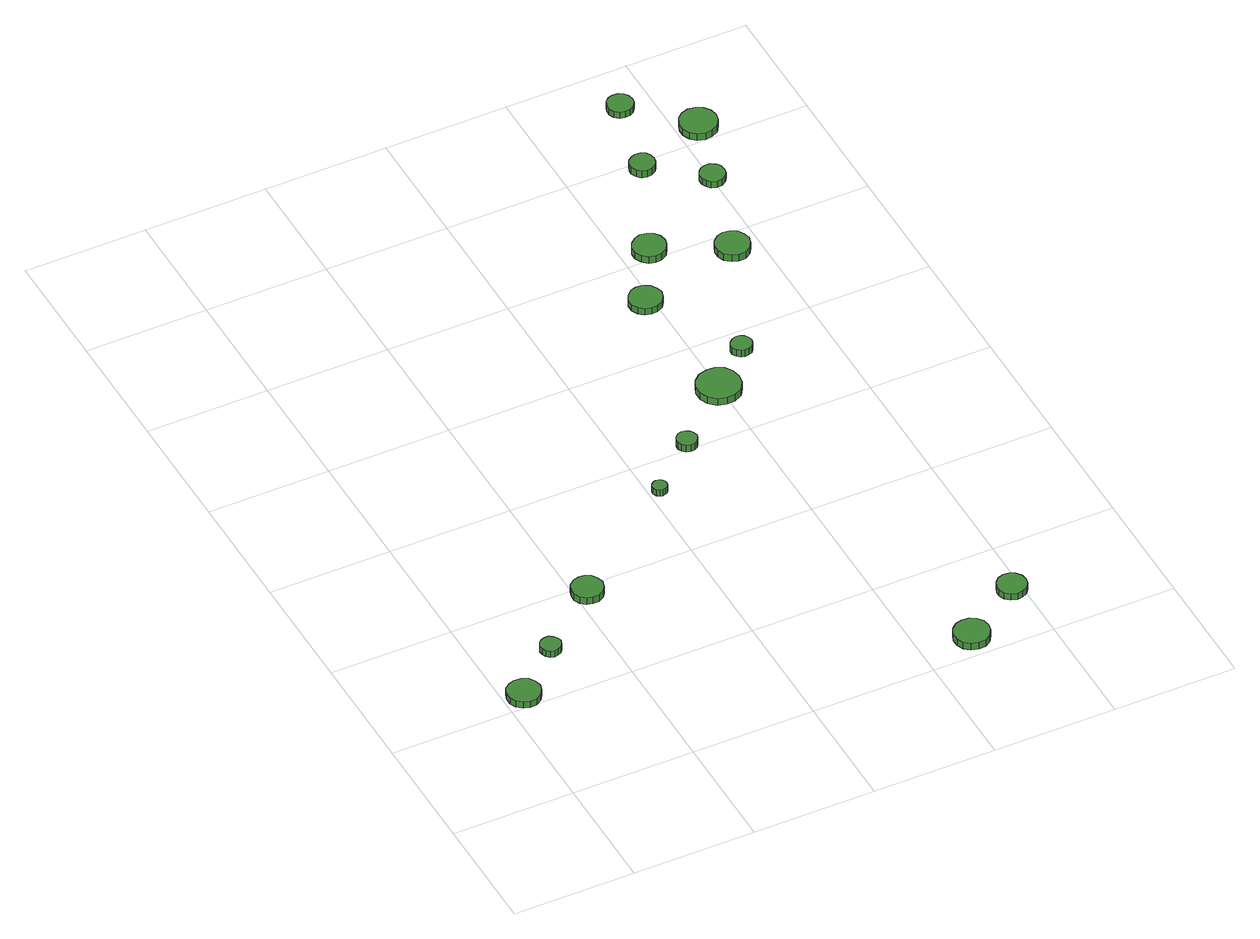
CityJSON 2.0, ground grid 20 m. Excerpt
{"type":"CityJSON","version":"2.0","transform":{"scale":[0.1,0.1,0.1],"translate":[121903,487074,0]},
"CityObjects":{
"tree1":{"type":"SolitaryVegetationObject","attributes":{"function":"something"},"geometry":[{"type":"MultiSurface","lod":"1","boundaries":[[[0,1,2,3,4,5,6,7,8,9,10,11,12,13,14]],[[15,16,17,18,19,20,21,22,23,24,25,26,27,28,29]],[[0,29,28,1]],[[1,28,27,2]],[[2,27,26,3]],[[3,26,25,4]],[[4,25,24,5]],[[5,24,23,6]],[[6,23,22,7]],[[7,22,21,8]],[[8,21,20,9]],[[9,20,19,10]],[[10,19,18,11]],[[11,18,17,12]],[[12,17,16,13]],[[13,16,15,14]],[[14,15,29,0]]]}]},
"tree2":{"type":"SolitaryVegetationObject","attributes":{"function":"something"},"geometry":[{"type":"MultiSurface","lod":"1","boundaries":[[[30,31,32,33,34,35,36,37,38,39,40,41,42,43,44]],[[45,46,47,48,49,50,51,52,53,54,55,56,57,58,59]],[[30,59,58,31]],[[31,58,57,32]],[[32,57,56,33]],[[33,56,55,34]],[[34,55,54,35]],[[35,54,53,36]],[[36,53,52,37]],[[37,52,51,38]],[[38,51,50,39]],[[39,50,49,40]],[[40,49,48,41]],[[41,48,47,42]],[[42,47,46,43]],[[43,46,45,44]],[[44,45,59,30]]]}]},
"tree3":{"type":"SolitaryVegetationObject","attributes":{"function":"something"},"geometry":[{"type":"MultiSurface","lod":"1","boundaries":[[[60,61,62,63,64,65,66,67,68,69,70,71,72,73,74]],[[75,76,77,78,79,80,81,82,83,84,85,86,87,88,89]],[[60,89,88,61]],[[61,88,87,62]],[[62,87,86,63]],[[63,86,85,64]],[[64,85,84,65]],[[65,84,83,66]],[[66,83,82,67]],[[67,82,81,68]],[[68,81,80,69]],[[69,80,79,70]],[[70,79,78,71]],[[71,78,77,72]],[[72,77,76,73]],[[73,76,75,74]],[[74,75,89,60]]]}]},
"tree4":{"type":"SolitaryVegetationObject","attributes":{"function":"something"},"geometry":[{"type":"MultiSurface","lod":"1","boundaries":[[[90,91,92,93,94,95,96,97,98,99,100,101,102,103,104]],[[105,106,107,108,109,110,111,112,113,114,115,116,117,118,119]],[[90,119,118,91]],[[91,118,117,92]],[[92,117,116,93]],[[93,116,115,94]],[[94,115,114,95]],[[95,114,113,96]],[[96,113,112,97]],[[97,112,111,98]],[[98,111,110,99]],[[99,110,109,100]],[[100,109,108,101]],[[101,108,107,102]],[[102,107,106,103]],[[103,106,105,104]],[[104,105,119,90]]]}]},
"tree5":{"type":"SolitaryVegetationObject","attributes":{"function":"something"},"geometry":[{"type":"MultiSurface","lod":"1","boundaries":[[[120,121,122,123,124,125,126,127,128,129,130,131,132,133,134]],[[135,136,137,138,139,140,141,142,143,144,145,146,147,148,149]],[[120,149,148,121]],[[121,148,147,122]],[[122,147,146,123]],[[123,146,145,124]],[[124,145,144,125]],[[125,144,143,126]],[[126,143,142,127]],[[127,142,141,128]],[[128,141,140,129]],[[129,140,139,130]],[[130,139,138,131]],[[131,138,137,132]],[[132,137,136,133]],[[133,136,135,134]],[[134,135,149,120]]]}]},
"tree6":{"type":"SolitaryVegetationObject","attributes":{"function":"something"},"geometry":[{"type":"MultiSurface","lod":"1","boundaries":[[[150,151,152,153,154,155,156,157,158,159,160,161,162,163,164]],[[165,166,167,168,169,170,171,172,173,174,175,176,177,178,179]],[[150,179,178,151]],[[151,178,177,152]],[[152,177,176,153]],[[153,176,175,154]],[[154,175,174,155]],[[155,174,173,156]],[[156,173,172,157]],[[157,172,171,158]],[[158,171,170,159]],[[159,170,169,160]],[[160,169,168,161]],[[161,168,167,162]],[[162,167,166,163]],[[163,166,165,164]],[[164,165,179,150]]]}]},
"tree7":{"type":"SolitaryVegetationObject","attributes":{"function":"something"},"geometry":[{"type":"MultiSurface","lod":"1","boundaries":[[[180,181,182,183,184,185,186,187,188,189,190,191,192,193,194]],[[195,196,197,198,199,200,201,202,203,204,205,206,207,208,209]],[[180,209,208,181]],[[181,208,207,182]],[[182,207,206,183]],[[183,206,205,184]],[[184,205,204,185]],[[185,204,203,186]],[[186,203,202,187]],[[187,202,201,188]],[[188,201,200,189]],[[189,200,199,190]],[[190,199,198,191]],[[191,198,197,192]],[[192,197,196,193]],[[193,196,195,194]],[[194,195,209,180]]]}]},
"tree8":{"type":"SolitaryVegetationObject","attributes":{"function":"something"},"geometry":[{"type":"MultiSurface","lod":"1","boundaries":[[[210,211,212,213,214,215,216,217,218,219,220,221,222,223,224]],[[225,226,227,228,229,230,231,232,233,234,235,236,237,238,239]],[[210,239,238,211]],[[211,238,237,212]],[[212,237,236,213]],[[213,236,235,214]],[[214,235,234,215]],[[215,234,233,216]],[[216,233,232,217]],[[217,232,231,218]],[[218,231,230,219]],[[219,230,229,220]],[[220,229,228,221]],[[221,228,227,222]],[[222,227,226,223]],[[223,226,225,224]],[[224,225,239,210]]]}]},
"tree9":{"type":"SolitaryVegetationObject","attributes":{"function":"something"},"geometry":[{"type":"MultiSurface","lod":"1","boundaries":[[[240,241,242,243,244,245,246,247,248,249,250,251,252,253,254]],[[255,256,257,258,259,260,261,262,263,264,265,266,267,268,269]],[[240,269,268,241]],[[241,268,267,242]],[[242,267,266,243]],[[243,266,265,244]],[[244,265,264,245]],[[245,264,263,246]],[[246,263,262,247]],[[247,262,261,248]],[[248,261,260,249]],[[249,260,259,250]],[[250,259,258,251]],[[251,258,257,252]],[[252,257,256,253]],[[253,256,255,254]],[[254,255,269,240]]]}]},
"tree10":{"type":"SolitaryVegetationObject","attributes":{"function":"something"},"geometry":[{"type":"MultiSurface","lod":"1","boundaries":[[[270,271,272,273,274,275,276,277,278,279,280,281,282,283,284]],[[285,286,287,288,289,290,291,292,293,294,295,296,297,298,299]],[[270,299,298,271]],[[271,298,297,272]],[[272,297,296,273]],[[273,296,295,274]],[[274,295,294,275]],[[275,294,293,276]],[[276,293,292,277]],[[277,292,291,278]],[[278,291,290,279]],[[279,290,289,280]],[[280,289,288,281]],[[281,288,287,282]],[[282,287,286,283]],[[283,286,285,284]],[[284,285,299,270]]]}]},
"tree11":{"type":"SolitaryVegetationObject","attributes":{"function":"something"},"geometry":[{"type":"MultiSurface","lod":"1","boundaries":[[[300,301,302,303,304,305,306,307,308,309,310,311,312,313,314]],[[315,316,317,318,319,320,321,322,323,324,325,326,327,328,329]],[[300,329,328,301]],[[301,328,327,302]],[[302,327,326,303]],[[303,326,325,304]],[[304,325,324,305]],[[305,324,323,306]],[[306,323,322,307]],[[307,322,321,308]],[[308,321,320,309]],[[309,320,319,310]],[[310,319,318,311]],[[311,318,317,312]],[[312,317,316,313]],[[313,316,315,314]],[[314,315,329,300]]]}]},
"tree12":{"type":"SolitaryVegetationObject","attributes":{"function":"something"},"geometry":[{"type":"MultiSurface","lod":"1","boundaries":[[[330,331,332,333,334,335,336,337,338,339,340,341,342,343,344]],[[345,346,347,348,349,350,351,352,353,354,355,356,357,358,359]],[[330,359,358,331]],[[331,358,357,332]],[[332,357,356,333]],[[333,356,355,334]],[[334,355,354,335]],[[335,354,353,336]],[[336,353,352,337]],[[337,352,351,338]],[[338,351,350,339]],[[339,350,349,340]],[[340,349,348,341]],[[341,348,347,342]],[[342,347,346,343]],[[343,346,345,344]],[[344,345,359,330]]]}]},
"tree13":{"type":"SolitaryVegetationObject","attributes":{"function":"something"},"geometry":[{"type":"MultiSurface","lod":"1","boundaries":[[[360,361,362,363,364,365,366,367,368,369,370,371,372,373,374]],[[375,376,377,378,379,380,381,382,383,384,385,386,387,388,389]],[[360,389,388,361]],[[361,388,387,362]],[[362,387,386,363]],[[363,386,385,364]],[[364,385,384,365]],[[365,384,383,366]],[[366,383,382,367]],[[367,382,381,368]],[[368,381,380,369]],[[369,380,379,370]],[[370,379,378,371]],[[371,378,377,372]],[[372,377,376,373]],[[373,376,375,374]],[[374,375,389,360]]]}]},
"tree14":{"type":"SolitaryVegetationObject","attributes":{"function":"something"},"geometry":[{"type":"MultiSurface","lod":"1","boundaries":[[[390,391,392,393,394,395,396,397,398,399,400,401,402,403,404]],[[405,406,407,408,409,410,411,412,413,414,415,416,417,418,419]],[[390,419,418,391]],[[391,418,417,392]],[[392,417,416,393]],[[393,416,415,394]],[[394,415,414,395]],[[395,414,413,396]],[[396,413,412,397]],[[397,412,411,398]],[[398,411,410,399]],[[399,410,409,400]],[[400,409,408,401]],[[401,408,407,402]],[[402,407,406,403]],[[403,406,405,404]],[[404,405,419,390]]]}]},
"tree15":{"type":"SolitaryVegetationObject","attributes":{"function":"something"},"geometry":[{"type":"MultiSurface","lod":"1","boundaries":[[[420,421,422,423,424,425,426,427,428,429,430,431,432,433,434]],[[435,436,437,438,439,440,441,442,443,444,445,446,447,448,449]],[[420,449,448,421]],[[421,448,447,422]],[[422,447,446,423]],[[423,446,445,424]],[[424,445,444,425]],[[425,444,443,426]],[[426,443,442,427]],[[427,442,441,428]],[[428,441,440,429]],[[429,440,439,430]],[[430,439,438,431]],[[431,438,437,432]],[[432,437,436,433]],[[433,436,435,434]],[[434,435,449,420]]]}]},
"tree16":{"type":"SolitaryVegetationObject","attributes":{"function":"something"},"geometry":[{"type":"MultiSurface","lod":"1","boundaries":[[[450,451,452,453,454,455,456,457,458,459,460,461,462,463,464]],[[465,466,467,468,469,470,471,472,473,474,475,476,477,478,479]],[[450,479,478,451]],[[451,478,477,452]],[[452,477,476,453]],[[453,476,475,454]],[[454,475,474,455]],[[455,474,473,456]],[[456,473,472,457]],[[457,472,471,458]],[[458,471,470,459]],[[459,470,469,460]],[[460,469,468,461]],[[461,468,467,462]],[[462,467,466,463]],[[463,466,465,464]],[[464,465,479,450]]]}]}
},
"vertices":[
[58,222,15],[55,233,15],[49,242,15],[39,247,15],[28,248,15],[18,245,15],[9,238,15],[5,227,15],[5,216,15],[9,206,15],[18,199,15],[28,195,15],[39,196,15],[49,202,15],[55,211,15],[55,211,3],[49,202,3],[39,196,3],[28,195,3],[18,199,3],[9,206,3],[5,216,3],[5,227,3],[9,238,3],[18,245,3],[28,248,3],[39,247,3],[49,242,3],[55,233,3],[58,222,3],
[130,296,15],[128,303,15],[124,308,15],[118,312,15],[111,312,15],[105,310,15],[100,306,15],[97,299,15],[97,292,15],[100,286,15],[105,281,15],[111,279,15],[118,280,15],[124,283,15],[128,289,15],[128,289,3],[124,283,3],[118,280,3],[111,279,3],[105,281,3],[100,286,3],[97,292,3],[97,299,3],[100,306,3],[105,310,3],[111,312,3],[118,312,3],[124,308,3],[128,303,3],[130,296,3],
[243,381,18],[240,391,18],[234,400,18],[225,405,18],[215,406,18],[205,403,18],[197,396,18],[193,386,18],[193,375,18],[197,366,18],[205,359,18],[215,356,18],[225,357,18],[234,362,18],[240,370,18],[240,370,5],[234,362,5],[225,357,5],[215,356,5],[205,359,5],[197,366,5],[193,375,5],[193,386,5],[197,396,5],[205,403,5],[215,406,5],[225,405,5],[234,400,5],[240,391,5],[243,381,5],
[428,535,16],[427,540,16],[424,544,16],[420,546,16],[415,547,16],[411,545,16],[407,542,16],[405,538,16],[405,533,16],[407,528,16],[411,525,16],[415,523,16],[420,524,16],[424,526,16],[427,530,16],[427,530,4],[424,526,4],[420,524,4],[415,523,4],[411,525,4],[407,528,4],[405,533,4],[405,538,4],[407,542,4],[411,545,4],[415,547,4],[420,546,4],[424,544,4],[427,540,4],[428,535,4],
[517,610,15],[515,617,15],[511,622,15],[505,626,15],[498,627,15],[492,625,15],[487,620,15],[484,614,15],[484,607,15],[487,601,15],[492,596,15],[498,594,15],[505,595,15],[511,598,15],[515,604,15],[515,604,2],[511,598,2],[505,595,2],[498,594,2],[492,596,2],[487,601,2],[484,607,2],[484,614,2],[487,620,2],[492,625,2],[498,627,2],[505,626,2],[511,622,2],[515,617,2],[517,610,2],
[711,37,16],[709,49,16],[702,58,16],[692,64,16],[680,65,16],[669,62,16],[660,54,16],[655,43,16],[655,31,16],[660,20,16],[669,13,16],[680,9,16],[692,10,16],[702,16,16],[709,26,16],[709,26,3],[702,16,3],[692,10,3],[680,9,3],[669,13,3],[660,20,3],[655,31,3],[655,43,3],[660,54,3],[669,62,3],[680,65,3],[692,64,3],[702,58,3],[709,49,3],[711,37,3],
[632,698,15],[629,712,15],[621,724,15],[608,731,15],[594,732,15],[580,728,15],[569,718,15],[563,705,15],[563,690,15],[569,677,15],[580,667,15],[594,663,15],[608,664,15],[621,671,15],[629,683,15],[629,683,2],[621,671,2],[608,664,2],[594,663,2],[580,667,2],[569,677,2],[563,690,2],[563,705,2],[569,718,2],[580,728,2],[594,732,2],[608,731,2],[621,724,2],[629,712,2],[632,698,2],
[808,105,14],[806,115,14],[800,123,14],[791,128,14],[782,129,14],[772,126,14],[765,119,14],[761,110,14],[761,101,14],[765,92,14],[772,85,14],[782,82,14],[791,83,14],[800,88,14],[806,96,14],[806,96,2],[800,88,2],[791,83,2],[782,82,2],[772,85,2],[765,92,2],[761,101,2],[761,110,2],[765,119,2],[772,126,2],[782,129,2],[791,128,2],[800,123,2],[806,115,2],[808,105,2],
[614,917,15],[611,927,15],[605,936,15],[595,942,15],[584,943,15],[574,940,15],[566,932,15],[561,922,15],[561,911,15],[566,901,15],[574,894,15],[584,891,15],[595,892,15],[605,897,15],[611,906,15],[611,906,3],[605,897,3],[595,892,3],[584,891,3],[574,894,3],[566,901,3],[561,911,3],[561,922,3],[566,932,3],[574,940,3],[584,943,3],[595,942,3],[605,936,3],[611,927,3],[614,917,3],
[685,762,15],[683,768,15],[679,774,15],[673,778,15],[666,778,15],[660,776,15],[654,771,15],[651,765,15],[651,758,15],[654,752,15],[660,747,15],[666,745,15],[673,746,15],[679,749,15],[683,755,15],[683,755,2],[679,749,2],[673,746,2],[666,745,2],[660,747,2],[654,752,2],[651,758,2],[651,765,2],[654,771,2],[660,776,2],[666,778,2],[673,778,2],[679,774,2],[683,768,2],[685,762,2],
[669,1014,18],[667,1025,18],[661,1034,18],[651,1039,18],[640,1041,18],[630,1037,18],[622,1030,18],[617,1020,18],[617,1009,18],[622,999,18],[630,991,18],[640,988,18],[651,989,18],[661,995,18],[667,1004,18],[667,1004,5],[661,995,5],[651,989,5],[640,988,5],[630,991,5],[622,999,5],[617,1009,5],[617,1020,5],[622,1030,5],[630,1037,5],[640,1041,5],[651,1039,5],[661,1034,5],[667,1025,5],[669,1014,5],
[782,961,19],[779,972,19],[773,982,19],[763,987,19],[752,989,19],[741,985,19],[732,977,19],[728,967,19],[728,956,19],[732,945,19],[741,938,19],[752,934,19],[763,935,19],[773,941,19],[779,950,19],[779,950,6],[773,941,6],[763,935,6],[752,934,6],[741,938,6],[732,945,6],[728,956,6],[728,967,6],[732,977,6],[741,985,6],[752,989,6],[763,987,6],[773,982,6],[779,972,6],[782,961,6],
[737,1183,18],[735,1191,18],[731,1198,18],[723,1202,18],[715,1203,18],[707,1200,18],[701,1195,18],[697,1187,18],[697,1179,18],[701,1171,18],[707,1165,18],[715,1163,18],[723,1164,18],[731,1168,18],[735,1175,18],[735,1175,5],[731,1168,5],[723,1164,5],[715,1163,5],[707,1165,5],[701,1171,5],[697,1179,5],[697,1187,5],[701,1195,5],[707,1200,5],[715,1203,5],[723,1202,5],[731,1198,5],[735,1191,5],[737,1183,5],
[818,1113,19],[817,1122,19],[812,1128,19],[805,1133,19],[796,1133,19],[788,1131,19],[782,1125,19],[779,1118,19],[779,1109,19],[782,1102,19],[788,1096,19],[796,1093,19],[805,1094,19],[812,1098,19],[817,1105,19],[817,1105,7],[812,1098,7],[805,1094,7],[796,1093,7],[788,1096,7],[782,1102,7],[779,1109,7],[779,1118,7],[782,1125,7],[788,1131,7],[796,1133,7],[805,1133,7],[812,1128,7],[817,1122,7],[818,1113,7],
[770,1318,14],[768,1327,14],[763,1334,14],[756,1338,14],[747,1339,14],[739,1337,14],[732,1331,14],[729,1323,14],[729,1314,14],[732,1306,14],[739,1300,14],[747,1298,14],[756,1299,14],[763,1303,14],[768,1310,14],[768,1310,2],[763,1303,2],[756,1299,2],[747,1298,2],[739,1300,2],[732,1306,2],[729,1314,2],[729,1323,2],[732,1331,2],[739,1337,2],[747,1339,2],[756,1338,2],[763,1334,2],[768,1327,2],[770,1318,2],
[865,1231,14],[862,1243,14],[855,1253,14],[844,1259,14],[832,1261,14],[820,1257,14],[811,1249,14],[806,1237,14],[806,1225,14],[811,1214,14],[820,1205,14],[832,1202,14],[844,1203,14],[855,1209,14],[862,1219,14],[862,1219,1],[855,1209,1],[844,1203,1],[832,1202,1],[820,1205,1],[811,1214,1],[806,1225,1],[806,1237,1],[811,1249,1],[820,1257,1],[832,1261,1],[844,1259,1],[855,1253,1],[862,1243,1],[865,1231,1]
]}
